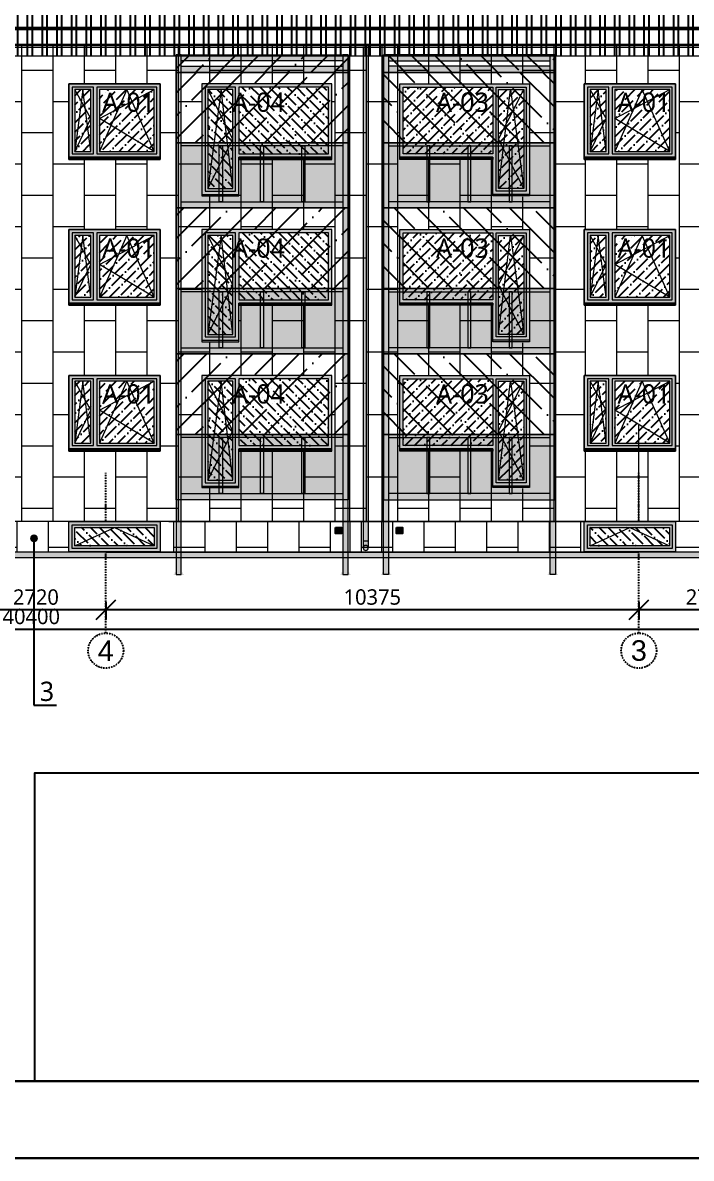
# Model space of a CAD drawing. Header units: millimetres. Extents: x 83708 to 840243643, y 645190 to 956201.
# Drawn here: x 336518 to 349529, y 778001 to 800114 of the extents above; entities that cross this region are included whole.
import ezdxf
from ezdxf import colors
from ezdxf.entities.mleader import LeaderData, LeaderLine
from ezdxf.math import Vec2, Vec3

# ---------------------------------------------------------------- set-up
doc = ezdxf.new("R2010")
doc.units = ezdxf.units.MM
doc.header["$PDMODE"] = 2
doc.header["$PDSIZE"] = 5
doc.linetypes.add('DASHDOTX2', pattern=[50.8, 25.4, -12.7, 0, -12.7])
for name, color, linetype, lineweight in [('!ESP_AVATÄITED VAADETEL', 7, 'Continuous', 9), ('!ESP_Fassaad', 7, 'Continuous', 9), ('!ESP_Tsementkiudplaat', 9, 'Continuous', 0)]:
    doc.layers.add(name, color=color, linetype=linetype, lineweight=lineweight)
for name, color, linetype in [('!ESP_Mõõt', 252, 'Continuous'), ('!ESP_Tekst', 7, 'Continuous'), ('!ESP_Teljed', 30, 'DASHDOTX2'), ('!ESP_Viited', 7, 'Continuous'), ('DUCT-V-1-DEVICE', 7, 'Continuous')]:
    doc.layers.add(name, color=color, linetype=linetype)
doc.layers.add('!ESP_no_print', color=252, linetype='Continuous', plot=False)
doc.layers.add('!ESP_Värvitoon_RR23', color=7, linetype='Continuous', true_color=0x45494e)
doc.layers.add('!ESP_Värvitoon_tumehall', color=7, linetype='Continuous', true_color=0x45494e)
doc.styles.add('Annotative', font='malgunsl.ttf', dxfattribs={"height": 2})
doc.styles.add('Arial', font='arial.ttf')
doc.dimstyles.new('Annotative', dxfattribs={"dimtxt": 2.5, "dimasz": 2.5, "dimexe": 1.25, "dimexo": 0.625, "dimtad": 1, "dimdec": 0, "dimrnd": 5, "dimtxsty": 'Annotative', "dimblk": 'OBLIQUE', "dimcen": 0, "dimdle": 1, "dimadec": 0, "dimazin": 0, "dimtfac": 1, "dimtdec": 0, "dimtmove": 0, "dimatfit": 3, "dimfxl": 1, "dimfxlon": 1, "dimarcsym": 1})

# ---------------------------------------------------------------- blocks, each defined once
blk = doc.blocks.new('väikeaken')
at = {"linetype": 'ByBlock'}
blk.add_wipeout([(-54592, 228105), (-56372, 228105), (-56372, 226630), (-54592, 226630)], dxfattribs=at)
blk.add_wipeout([(-54592, 228105), (-56372, 228105), (-56372, 226630), (-54592, 226630)])
blk.add_wipeout([(-56372, 228105), (-54592, 228105), (-54592, 226630), (-56372, 226630)], dxfattribs=at)
blk.add_wipeout([(-54592, 228105), (-56372, 228105), (-56372, 226630), (-54592, 226630)])
at = {"layer": '!ESP_Värvitoon_tumehall'}
h = blk.add_hatch(color=256, dxfattribs=at)
h.dxf.hatch_style = 1
h.paths.add_polyline_path([(-54592, 228105), (-56372, 228105), (-56372, 226673), (-54592, 226673)])
h.paths.add_polyline_path([(-54657, 228040), (-54657, 226738), (-55827, 226738), (-55827, 228040)], flags=16)
h.paths.add_polyline_path([(-54707, 227990), (-54707, 226788), (-55777, 226788), (-55777, 227990)], flags=0)
h.paths.add_polyline_path([(-55892, 228040), (-55892, 226738), (-56307, 226738), (-56307, 228040)], flags=16)
h.paths.add_polyline_path([(-55942, 227990), (-55942, 226788), (-56257, 226788), (-56257, 227990)], flags=0)
h.paths.add_polyline_path([(-56100, 227990), (-56051, 227622), (-55942, 227427), (-56257, 226788)], flags=0)
h.paths.add_polyline_path([(-55242, 227990), (-54707, 226788), (-55777, 227427), (-55406, 227622)], flags=0)
h = blk.add_hatch(color=256, dxfattribs=at)
h.dxf.hatch_style = 1
h.paths.add_polyline_path([(-55892, 228040), (-56307, 228040), (-56307, 226738), (-55892, 226738)])
h.paths.add_polyline_path([(-55942, 227990), (-55942, 226788), (-56257, 226788), (-56257, 227990)], flags=16)
h.paths.add_polyline_path([(-54657, 228040), (-55827, 228040), (-55827, 226738), (-54657, 226738)])
h.paths.add_polyline_path([(-54707, 227990), (-54707, 226788), (-55777, 226788), (-55777, 227990)], flags=16)
h = blk.add_hatch(color=256, dxfattribs=at)
h.dxf.hatch_style = 1
h.paths.add_polyline_path([(-54592, 226673), (-56372, 226673), (-56372, 226644), (-54592, 226644)])
h.paths.add_polyline_path([(-54592, 226644), (-56372, 226644), (-56372, 226630), (-54592, 226630)])
h = blk.add_hatch()
h.set_pattern_fill('ANSI36', color=256, scale=1000)
h.set_pattern_definition([(45, (-56312.02, 226834.15), (66.291, 243.068), [312.5, -62.5, 0, -62.5])])
h.paths.add_polyline_path([(-56257, 227990), (-55942, 227990), (-55942, 226789), (-56257, 226788)])
h.paths.add_polyline_path([(-55777, 227990), (-54707, 227990), (-54707, 226788), (-55777, 226788)])
at = {"layer": '!ESP_AVATÄITED VAADETEL'}
for points in [[(-54592, 226630), (-56372, 226630), (-56372, 228105), (-54592, 228105)], [(-56372, 226630), (-54592, 226630), (-54592, 228105), (-56372, 228105)], [(-56372, 226644), (-54592, 226644), (-54592, 228105), (-56372, 228105)], [(-56372, 226673), (-54592, 226673), (-54592, 228105), (-56372, 228105)], [(-56307, 226738), (-55892, 226738), (-55892, 228040), (-56307, 228040)], [(-55827, 226738), (-54657, 226738), (-54657, 228040), (-55827, 228040)], [(-56257, 226788), (-55942, 226788), (-55942, 227990), (-56257, 227990)], [(-55777, 226788), (-54707, 226788), (-54707, 227990), (-55777, 227990)], [(-56372, 226644), (-54592, 226644), (-54592, 226673), (-56372, 226673)], [(-56372, 226630), (-54592, 226630), (-54592, 226644), (-56372, 226644)]]:
    blk.add_lwpolyline(points, close=True, dxfattribs=at)
for points in [[(-56257, 226788), (-55942, 227427), (-56257, 227990)], [(-55942, 226788), (-56100, 227990), (-56257, 226788)]]:
    blk.add_lwpolyline(points, dxfattribs=at)
at = {"layer": '!ESP_AVATÄITED VAADETEL', "ltscale": 15}
for points in [[(-54707, 226788), (-55242, 227990), (-55777, 226788)], [(-54707, 226788), (-55777, 227427), (-54707, 227990)]]:
    blk.add_lwpolyline(points, dxfattribs=at)
blk = doc.blocks.new('A$Cbcc0dcf3')
at = {"linetype": 'ByBlock'}
blk.add_wipeout([(0, 0), (1780, 0), (1780, -590), (0, -590)], dxfattribs=at)
at = {"layer": '!ESP_AVATÄITED VAADETEL'}
blk.add_lwpolyline([(0, 0), (0, -590), (1780, -590), (1780, 0)], close=True, dxfattribs=at)
blk.add_wipeout([(1780, 0), (0, 0), (0, -590), (1780, -590)])
at = {"layer": '!ESP_Värvitoon_tumehall'}
h = blk.add_hatch(color=256, dxfattribs=at)
h.dxf.hatch_style = 1
h.paths.add_polyline_path([(1780, 0), (0, 0), (0, -590), (1780, -590)])
h.paths.add_polyline_path([(1714, -66), (1714, -524), (66, -524), (66, -66)], flags=16)
h.paths.add_polyline_path([(1664, -116), (1664, -474), (116, -474), (116, -116)], flags=0)
h = blk.add_hatch(color=256, dxfattribs=at)
h.dxf.hatch_style = 1
h.paths.add_polyline_path([(1714, -66), (66, -66), (66, -524), (1714, -524)])
h.paths.add_polyline_path([(1664, -116), (1664, -474), (116, -474), (116, -116)], flags=16)
h = blk.add_hatch()
h.set_pattern_fill('ANSI36', color=256, scale=1000)
h.set_pattern_definition([(45, (564, -1272.17), (66.291, 243.068), [312.5, -62.5, 0, -62.5])])
h.paths.add_polyline_path([(1664, -116), (116, -116), (116, -474), (1664, -474)])
at = {"layer": '!ESP_AVATÄITED VAADETEL'}
for points in [[(1780, 0), (0, 0), (0, -590), (1780, -590)], [(1714, -66), (66, -66), (66, -524), (1714, -524)], [(1664, -116), (116, -116), (116, -474), (1664, -474)]]:
    blk.add_lwpolyline(points, close=True, dxfattribs=at)
blk.add_lwpolyline([(1664, -474), (890, -116), (116, -474)], dxfattribs=at)
blk = doc.blocks.new('A$Ce865888e')
at = {"lineweight": 0}
blk.add_wipeout([(0, 0), (2530, 0), (2530, -2200), (1810, -2200), (1810, -1475), (0, -1475)], dxfattribs=at)
at = {"layer": '!ESP_Värvitoon_tumehall'}
h = blk.add_hatch(color=256, dxfattribs=at)
h.dxf.hatch_style = 1
h.paths.add_polyline_path([(2530, 0), (0, 0), (0, -1432), (1810, -1432), (1810, -1461), (1810, -1475), (1810, -2157), (2530, -2157)])
h.paths.add_polyline_path([(2465, -65), (2465, -2092), (1875, -2092), (1875, -65)], flags=16)
h.paths.add_polyline_path([(2415, -115), (2415, -2042), (1925, -2042), (1925, -115)], flags=0)
h.paths.add_polyline_path([(2155, -115), (2415, -2042), (1925, -1079), (2076, -783)], flags=0)
h.paths.add_polyline_path([(1810, -65), (1810, -1367), (65, -1367), (65, -65)], flags=16)
h.paths.add_polyline_path([(1760, -115), (1760, -1317), (115, -1317), (115, -115)], flags=0)
h.paths.add_polyline_path([(1760, -679), (115, -1317), (923, -115), (1176, -478)], flags=0)
h.paths.add_polyline_path([(1810, -1432), (0, -1432), (0, -1461), (1810, -1461)], flags=17)
h.paths.add_polyline_path([(1810, -1461), (0, -1461), (0, -1475), (1810, -1475)], flags=17)
h.paths.add_polyline_path([(2530, -2157), (1810, -2157), (1810, -2186), (2530, -2186)])
h.paths.add_polyline_path([(2530, -2186), (1810, -2186), (1810, -2200), (2530, -2200)])
h = blk.add_hatch(color=256, dxfattribs=at)
h.dxf.hatch_style = 1
h.paths.add_polyline_path([(2465, -65), (1875, -65), (1875, -2092), (2465, -2092)])
h.paths.add_polyline_path([(2415, -115), (2415, -2042), (1925, -2042), (1925, -115)], flags=16)
h = blk.add_hatch()
h.set_pattern_fill('ANSI36', color=256, scale=1000)
h.set_pattern_definition([(45, (-855421.06, -721637.28), (66.291261, 243.067956), [312.5, -62.5, 0, -62.5])])
h.paths.add_polyline_path([(2415, -115), (1925, -115), (1925, -2042), (2415, -2042)])
h.paths.add_polyline_path([(1810, -65), (65, -65), (65, -1367), (1810, -1367)])
at = {"layer": '!ESP_AVATÄITED VAADETEL'}
for points in [[(2530, -2186), (1810, -2186), (1810, -1461), (0, -1461), (0, 0), (2530, 0)], [(2530, -2157), (1810, -2157), (1810, -1432), (0, -1432), (0, 0), (2530, 0)], [(1810, -1367), (65, -1367), (65, -65), (1810, -65)], [(1810, -1367), (65, -1367), (65, -65), (1810, -65)], [(2465, -2092), (1875, -2092), (1875, -65), (2465, -65)], [(2415, -2042), (1925, -2042), (1925, -115), (2415, -115)], [(1810, -1461), (0, -1461), (0, -1432), (1810, -1432)], [(1810, -1475), (0, -1475), (0, -1461), (1810, -1461)]]:
    blk.add_lwpolyline(points, close=True, dxfattribs=at)
for points in [[(2415, -2042), (1925, -1079), (2415, -115)], [(1925, -2042), (2155, -115), (2415, -2042)]]:
    blk.add_lwpolyline(points, dxfattribs=at)
blk = doc.blocks.new('_Oblique')
at = {"color": 0, "linetype": 'ByBlock', "lineweight": -2}
blk.add_line((-0.5, -0.5), (0.5, 0.5), dxfattribs=at)
blk = doc.blocks.new('*D983')
at = {"layer": '!ESP_Mõõt', "color": 0, "lineweight": -2, "transparency": 16777216}
for p, q in [((348509, 788829), (348509, 788492)), ((351229, 788829), (351229, 788492)), ((351379, 788679), (348359, 788679))]:
    blk.add_line(p, q, dxfattribs=at)
at = {"layer": 'Defpoints', "color": 0, "transparency": 16777216}
for p in [(348509, 789313), (351229, 789368), (348509, 788679)]:
    blk.add_point(p, dxfattribs=at)
at = {"layer": '!ESP_Mõõt', "color": 0, "lineweight": -2, "transparency": 16777216, "xscale": 375, "yscale": 375, "zscale": 375, "rotation": 180}
blk.add_blockref('_Oblique', (348509, 788679), dxfattribs=at)
at = {"layer": '!ESP_Mõõt', "color": 0, "lineweight": -2, "transparency": 16777216, "xscale": 375, "yscale": 375, "zscale": 375}
blk.add_blockref('_Oblique', (351229, 788679), dxfattribs=at)
at = {"layer": '!ESP_Mõõt', "color": 0, "transparency": 16777216, "insert": (349869, 788928), "char_height": 300, "attachment_point": 5, "style": 'Annotative'}
blk.add_mtext('2720', dxfattribs=at)
blk = doc.blocks.new('*D984')
at = {"layer": '!ESP_Mõõt', "color": 0, "lineweight": -2, "transparency": 16777216}
for p, q in [((335414, 788829), (335414, 788492)), ((338134, 788829), (338134, 788492)), ((338284, 788679), (335264, 788679))]:
    blk.add_line(p, q, dxfattribs=at)
at = {"layer": 'Defpoints', "color": 0, "transparency": 16777216}
for p in [(335414, 789350), (338134, 789368), (335414, 788679)]:
    blk.add_point(p, dxfattribs=at)
at = {"layer": '!ESP_Mõõt', "color": 0, "lineweight": -2, "transparency": 16777216, "xscale": 375, "yscale": 375, "zscale": 375, "rotation": 180}
blk.add_blockref('_Oblique', (335414, 788679), dxfattribs=at)
at = {"layer": '!ESP_Mõõt', "color": 0, "lineweight": -2, "transparency": 16777216, "xscale": 375, "yscale": 375, "zscale": 375}
blk.add_blockref('_Oblique', (338134, 788679), dxfattribs=at)
at = {"layer": '!ESP_Mõõt', "color": 0, "transparency": 16777216, "insert": (336774, 788928), "char_height": 300, "attachment_point": 5, "style": 'Annotative'}
blk.add_mtext('2720', dxfattribs=at)
blk = doc.blocks.new('*D988')
at = {"layer": '!ESP_Mõõt', "color": 0, "lineweight": -2, "transparency": 16777216}
for p, q in [((316484, 788452), (316484, 788115)), ((356884, 788452), (356884, 788115)), ((316334, 788302), (357034, 788302))]:
    blk.add_line(p, q, dxfattribs=at)
at = {"layer": 'Defpoints', "color": 0, "transparency": 16777216}
for p in [(316484, 790224), (356884, 790224), (356884, 788302)]:
    blk.add_point(p, dxfattribs=at)
at = {"layer": '!ESP_Mõõt', "color": 0, "lineweight": -2, "transparency": 16777216, "xscale": 375, "yscale": 375, "zscale": 375, "rotation": 180}
blk.add_blockref('_Oblique', (316484, 788302), dxfattribs=at)
at = {"layer": '!ESP_Mõõt', "color": 0, "lineweight": -2, "transparency": 16777216, "xscale": 375, "yscale": 375, "zscale": 375}
blk.add_blockref('_Oblique', (356884, 788302), dxfattribs=at)
at = {"layer": '!ESP_Mõõt', "color": 0, "transparency": 16777216, "insert": (336684, 788551), "char_height": 300, "attachment_point": 5, "style": 'Annotative'}
blk.add_mtext('40400', dxfattribs=at)
blk = doc.blocks.new('*D991')
at = {"layer": '!ESP_Mõõt', "color": 0, "lineweight": -2, "transparency": 16777216}
for p, q in [((338134, 788829), (338134, 788492)), ((348509, 788829), (348509, 788492)), ((348659, 788679), (337984, 788679))]:
    blk.add_line(p, q, dxfattribs=at)
at = {"layer": 'Defpoints', "color": 0, "transparency": 16777216}
for p in [(338134, 789368), (348509, 789313), (338134, 788679)]:
    blk.add_point(p, dxfattribs=at)
at = {"layer": '!ESP_Mõõt', "color": 0, "lineweight": -2, "transparency": 16777216, "xscale": 375, "yscale": 375, "zscale": 375, "rotation": 180}
blk.add_blockref('_Oblique', (338134, 788679), dxfattribs=at)
at = {"layer": '!ESP_Mõõt', "color": 0, "lineweight": -2, "transparency": 16777216, "xscale": 375, "yscale": 375, "zscale": 375}
blk.add_blockref('_Oblique', (348509, 788679), dxfattribs=at)
at = {"layer": '!ESP_Mõõt', "color": 0, "transparency": 16777216, "insert": (343321, 788929), "char_height": 300, "attachment_point": 5, "style": 'Annotative'}
blk.add_mtext('10375', dxfattribs=at)
blk = doc.blocks.new('A$C361e8574')
at = {"layer": '!ESP_Tsementkiudplaat', "true_color": 0x5f6366}
h = blk.add_hatch(color=251, dxfattribs=at)
h.dxf.hatch_style = 1
h.paths.add_polyline_path([(3345, -1470), (0, -1470), (0, -2740), (3345, -2740)])
h = blk.add_hatch(color=251, dxfattribs=at)
h.dxf.hatch_style = 1
h.paths.add_polyline_path([(3345, -4310), (0, -4310), (0, -5580), (3345, -5580)])
h = blk.add_hatch(color=251, dxfattribs=at)
h.dxf.hatch_style = 1
h.paths.add_polyline_path([(3345, -7150), (0, -7150), (0, -8420), (3345, -8420)])
at = {"layer": '!ESP_Värvitoon_tumehall'}
h = blk.add_hatch(color=256, dxfattribs=at)
h.dxf.hatch_style = 1
h.paths.add_polyline_path([(3245, 244), (100, 244), (100, 124), (3245, 124)])
h.paths.add_polyline_path([(3245, 19), (100, 19), (100, -101), (3245, -101)])
h.paths.add_polyline_path([(100, 244), (0, 244), (0, -9877), (100, -9877)])
h.paths.add_polyline_path([(3345, 244), (3245, 244), (3245, 124), (3245, -9877), (3345, -9877)])
h.paths.add_polyline_path([(3357, -9877), (3353, -9877), (3233, -9877), (3233, -9887), (3357, -9887)])
h.paths.add_polyline_path([(3395, -9877), (3373, -9877), (3373, -9887), (3395, -9887)])
h.paths.add_polyline_path([(3217, -9877), (3195, -9877), (3195, -9887), (3217, -9887)])
h.paths.add_polyline_path([(3233, -9877), (3217, -9877), (3217, -9887), (3233, -9887)])
h.paths.add_polyline_path([(3233, -9837), (3217, -9837), (3217, -9864), (3233, -9864)])
h.paths.add_polyline_path([(3233, -9864), (3217, -9864), (3217, -9877), (3233, -9877)])
h.paths.add_polyline_path([(3237, -9864), (3233, -9864), (3233, -9877), (3237, -9877)])
h.paths.add_polyline_path([(3217, -9864), (3213, -9864), (3213, -9877), (3217, -9877)])
h.paths.add_polyline_path([(3373, -9837), (3357, -9837), (3357, -9864), (3373, -9864)])
h.paths.add_polyline_path([(3357, -9864), (3353, -9864), (3353, -9877), (3357, -9877)])
h.paths.add_polyline_path([(3373, -9864), (3357, -9864), (3357, -9877), (3373, -9877)])
h.paths.add_polyline_path([(3377, -9864), (3373, -9864), (3373, -9877), (3377, -9877)])
h.paths.add_polyline_path([(3373, -9877), (3357, -9877), (3357, -9887), (3373, -9887)])
h.paths.add_polyline_path([(-28, -9877), (-32, -9877), (-50, -9877), (-50, -9887), (-28, -9887)])
h.paths.add_polyline_path([(-12, -9877), (-28, -9877), (-28, -9887), (-12, -9887)])
h.paths.add_polyline_path([(112, -9877), (-12, -9877), (-12, -9887), (112, -9887)])
h.paths.add_polyline_path([(128, -9877), (112, -9877), (112, -9887), (128, -9887)])
h.paths.add_polyline_path([(150, -9877), (128, -9877), (128, -9887), (150, -9887)])
h.paths.add_polyline_path([(132, -9864), (128, -9864), (128, -9877), (132, -9877)])
h.paths.add_polyline_path([(128, -9864), (112, -9864), (112, -9877), (128, -9877)])
h.paths.add_polyline_path([(112, -9864), (108, -9864), (108, -9877), (112, -9877)])
h.paths.add_polyline_path([(128, -9837), (112, -9837), (112, -9864), (128, -9864)])
h.paths.add_polyline_path([(-12, -9837), (-28, -9837), (-28, -9864), (-12, -9864)])
h.paths.add_polyline_path([(-28, -9864), (-32, -9864), (-32, -9877), (-28, -9877)])
h.paths.add_polyline_path([(-12, -9864), (-28, -9864), (-28, -9877), (-12, -9877)])
h.paths.add_polyline_path([(-8, -9864), (-12, -9864), (-12, -9877), (-8, -9877)])
h = blk.add_hatch(color=256, dxfattribs=at)
h.dxf.hatch_style = 1
h.paths.add_polyline_path([(3245, -1470), (100, -1470), (100, -1530), (3245, -1530)])
h.paths.add_polyline_path([(2504, -1530), (2444, -1530), (2444, -2620), (2504, -2620)])
h.paths.add_polyline_path([(1702, -1530), (1642, -1530), (1642, -2620), (1702, -2620)])
h.paths.add_polyline_path([(900, -1530), (840, -1530), (840, -2620), (900, -2620)])
h.paths.add_polyline_path([(3245, -2620), (100, -2620), (100, -2740), (3245, -2740)])
h = blk.add_hatch(color=256, dxfattribs=at)
h.dxf.hatch_style = 1
h.paths.add_polyline_path([(3245, -4310), (100, -4310), (100, -4370), (3245, -4370)])
h.paths.add_polyline_path([(2504, -4370), (2444, -4370), (2444, -5460), (2504, -5460)])
h.paths.add_polyline_path([(1702, -4370), (1642, -4370), (1642, -5460), (1702, -5460)])
h.paths.add_polyline_path([(900, -4370), (840, -4370), (840, -5460), (900, -5460)])
h.paths.add_polyline_path([(3245, -5460), (100, -5460), (100, -5580), (3245, -5580)])
h = blk.add_hatch(color=256, dxfattribs=at)
h.dxf.hatch_style = 1
h.paths.add_polyline_path([(3245, -7150), (100, -7150), (100, -7210), (3245, -7210)])
h.paths.add_polyline_path([(2504, -7210), (2444, -7210), (2444, -8300), (2504, -8300)])
h.paths.add_polyline_path([(1702, -7210), (1642, -7210), (1642, -8300), (1702, -8300)])
h.paths.add_polyline_path([(900, -7210), (840, -7210), (840, -8300), (900, -8300)])
h.paths.add_polyline_path([(3245, -8300), (100, -8300), (100, -8420), (3245, -8420)])
at = {"ltscale": 0.5}
h = blk.add_hatch(dxfattribs=at)
h.set_pattern_fill('ANSI35', color=256, scale=100)
h.set_pattern_definition([(45, (-294983.46, -786275.54), (-449.0128, 449.0128), []), (45, (-294534.45, -786275.54), (-449.0128, 449.0128), [793.75, -158.75, 0, -158.75])])
h.paths.add_polyline_path([(3345, 244), (0, 244), (0, -101), (3345, -101)])
h = blk.add_hatch(dxfattribs=at)
h.set_pattern_fill('ANSI35', color=256, scale=100)
h.set_pattern_definition([(45, (-294983.46, -787644.2), (-449.0128, 449.0128), []), (45, (-294534.45, -787644.2), (-449.0128, 449.0128), [793.75, -158.75, 0, -158.75])])
h.paths.add_polyline_path([(3345, -101), (0, -101), (0, -1470), (3345, -1470)])
h = blk.add_hatch(dxfattribs=at)
h.set_pattern_fill('ANSI35', color=256, scale=100)
h.set_pattern_definition([(45, (-294983.46, -790484.2), (-449.0128, 449.0128), []), (45, (-294534.45, -790484.2), (-449.0128, 449.0128), [793.75, -158.75, 0, -158.75])])
h.paths.add_polyline_path([(3345, -2740), (0, -2740), (0, -4310), (3345, -4310)])
h = blk.add_hatch(dxfattribs=at)
h.set_pattern_fill('ANSI35', color=256, scale=100)
h.set_pattern_definition([(45, (-294983.46, -793324.2), (-449.0128, 449.0128), []), (45, (-294534.45, -793324.2), (-449.0128, 449.0128), [793.75, -158.75, 0, -158.75])])
h.paths.add_polyline_path([(3345, -5580), (0, -5580), (0, -7150), (3345, -7150)])
at = {"layer": '!ESP_Fassaad', "color": 8}
for points in [[(0, -9877), (100, -9877), (100, 244), (0, 244)], [(100, 244), (3245, 244), (3245, 124), (100, 124)], [(3245, -9877), (3345, -9877), (3345, 244), (3245, 244)], [(100, 19), (3245, 19), (3245, -101), (100, -101)], [(100, -1470), (3245, -1470), (3245, -1530), (100, -1530)], [(840, -1530), (900, -1530), (900, -2620), (840, -2620)], [(1642, -1530), (1702, -1530), (1702, -2620), (1642, -2620)], [(2444, -1530), (2504, -1530), (2504, -2620), (2444, -2620)], [(100, -2620), (3245, -2620), (3245, -2740), (100, -2740)], [(100, -4310), (3245, -4310), (3245, -4370), (100, -4370)], [(840, -4370), (900, -4370), (900, -5460), (840, -5460)], [(1642, -4370), (1702, -4370), (1702, -5460), (1642, -5460)], [(2444, -4370), (2504, -4370), (2504, -5460), (2444, -5460)], [(100, -5460), (3245, -5460), (3245, -5580), (100, -5580)], [(100, -7150), (3245, -7150), (3245, -7210), (100, -7210)], [(840, -7210), (900, -7210), (900, -8300), (840, -8300)], [(1642, -7210), (1702, -7210), (1702, -8300), (1642, -8300)], [(2444, -7210), (2504, -7210), (2504, -8300), (2444, -8300)], [(100, -8300), (3245, -8300), (3245, -8420), (100, -8420)]]:
    blk.add_lwpolyline(points, close=True, dxfattribs=at)
at = {"layer": '!ESP_Fassaad'}
for points in [[(3345, -101), (0, -101), (0, 244), (3345, 244)], [(3345, -1470), (0, -1470), (0, -101), (3345, -101)], [(3345, -2740), (0, -2740), (0, -1470), (3345, -1470)], [(3345, -4310), (0, -4310), (0, -2740), (3345, -2740)], [(3345, -5580), (0, -5580), (0, -4310), (3345, -4310)], [(3345, -7150), (0, -7150), (0, -5580), (3345, -5580)], [(3345, -8420), (0, -8420), (0, -7150), (3345, -7150)]]:
    blk.add_lwpolyline(points, close=True, dxfattribs=at)
blk = doc.blocks.new('A$C98751b2c')
at = {"layer": '!ESP_Värvitoon_tumehall'}
h = blk.add_hatch(color=256, dxfattribs=at)
h.dxf.hatch_style = 1
h.paths.add_polyline_path([(41600, 381), (0, 381), (0, 359), (41600, 359)])
h = blk.add_hatch(color=256, dxfattribs=at)
h.dxf.hatch_style = 1
h.paths.add_polyline_path([(41600, 0), (41600, 59), (0, 59), (0, 0)])
at = {"layer": '!ESP_Fassaad'}
for points in [[(41600, 0), (41600, 59), (0, 59), (0, 0)], [(41600, 0), (0, 0)]]:
    blk.add_lwpolyline(points, dxfattribs=at)
blk.add_lwpolyline([(0, 359), (41600, 359), (41600, 381), (0, 381)], close=True)
blk = doc.blocks.new('_Dot')
at = {"color": 0, "linetype": 'ByBlock', "lineweight": -2}
blk.add_line((-0.5, 0), (-1, 0), dxfattribs=at)
at = {"color": 0, "linetype": 'ByBlock', "const_width": 0.5}
blk.add_lwpolyline([(-0.25, 0, 1), (0.25, 0, 1)], format="xyb", close=True, dxfattribs=at)
blk = doc.blocks.new('A$Caf321434')
at = {"layer": '!ESP_Värvitoon_tumehall'}
h = blk.add_hatch(color=256, dxfattribs=at)
h.dxf.hatch_style = 1
h.paths.add_polyline_path([(46, -9821, 1), (-54, -9821, 1)])
h.paths.add_polyline_path([(46, -9821), (46, -9687), (-54, -9687), (-54, -9728), (-54, -9821, -1)])
h.paths.add_polyline_path([(-54, -9687), (46, -9687), (46, -1205), (46, -449), (46, -59, -0.383483), (-54, -52), (-54, -373), (-54, -1129)])
at = {"layer": '!ESP_Fassaad'}
for points in [[(-54, -52), (-54, -373), (-54, -1129), (-54, -9728)], [(46, -59), (46, -449), (46, -1205), (46, -9687)], [(-54, -9687), (46, -9687)], [(-54, -9728), (-54, -9821)], [(46, -9687), (46, -9821)]]:
    blk.add_lwpolyline(points, dxfattribs=at)
at = {"lineweight": 0}
blk.add_circle((-4, -9821), 50, dxfattribs=at)
blk = doc.blocks.new('FRESH 100')
at = {"layer": 'DUCT-V-1-DEVICE'}
blk.add_lwpolyline([(9690, -39876), (9805, -39876), (9805, -39991), (9690, -39991)], close=True, dxfattribs=at)
for points in [[(9690, -39887), (9805, -39887)], [(9690, -39902), (9805, -39902)], [(9690, -39918), (9805, -39918)], [(9690, -39933), (9805, -39933)], [(9690, -39948), (9805, -39948)], [(9690, -39964), (9805, -39964)], [(9690, -39979), (9805, -39979)]]:
    blk.add_lwpolyline(points, dxfattribs=at)
blk = doc.blocks.new('A$Ccc4208f2')
at = {"layer": 'DUCT-V-1-DEVICE'}
for p in [(16431, 39760), (17618, 39760)]:
    blk.add_blockref('FRESH 100', p, dxfattribs=at)

msp = doc.modelspace()

# ---------------------------------------------------------------- hatches: boundary and pattern name
at = {"layer": '!ESP_Tsementkiudplaat', "true_color": 0xc7c8ca}
h = msp.add_hatch(dxfattribs=at)
h.set_pattern_fill('AR-B816', color=9, scale=3, angle=90)
h.paths.add_polyline_path([(356883.7, 799678), (316483.7, 799678), (316483.7, 790401.1), (322203.6, 790401.1), (356883.7, 790401.1)])
at = {"layer": '!ESP_Tsementkiudplaat', "true_color": 0x939598}
h = msp.add_hatch(dxfattribs=at)
h.set_pattern_fill('AR-B816', color=252, scale=3, angle=90)
h.set_pattern_definition([(90, (-481675.35, -104995.34), (-609.6, 4e-14), []), (180, (-481675.35, -104995.34), (-609.6, -609.6), [609.6, -609.6])])
h.paths.add_polyline_path([(351228.7, 790401.1), (322203.6, 790401.1), (322203.6, 789801.1), (351228.7, 789801.1)])
h.paths.add_polyline_path([(356833.7, 790401.1), (356103.7, 790401.1), (356103.7, 789783.7), (356833.7, 789778.1)])
h.paths.add_polyline_path([(356103.7, 790401.1), (351228.7, 790401.1), (351228.7, 789801.1), (356103.7, 789781.1)])
h.paths.add_polyline_path([(322203.6, 790401.1), (316533.7, 790401.1), (316533.7, 789546.1), (322203.6, 789801.1)])
at = {"layer": '!ESP_Värvitoon_RR23', "true_color": 0x000000}
h = msp.add_hatch(dxfattribs=at)
h.set_pattern_fill('ANSI32', color=18, scale=30, angle=45)
h.paths.add_polyline_path([(357483.7, 801510.2), (315883.7, 801510.2), (315883.7, 799470), (357483.7, 799470)])

# ---------------------------------------------------------------- linework, layer by layer
at = {"layer": '!ESP_Fassaad'}
msp.add_lwpolyline([(315883.7, 799470), (357483.7, 799470), (357483.7, 801510.2), (315883.7, 801510.2)], close=True, dxfattribs=at)
for points in [[(348383.6, 799678), (339602.4, 799678)], [(339602.4, 799678), (348383.6, 799678)], [(338133.7, 790401.1), (338133.7, 789801.1), (348508.7, 789801.1), (348508.7, 790401.1), (338133.7, 790401.1)], [(322203.6, 789801.1), (322203.6, 789701.1), (351228.7, 789701.1), (351228.7, 789801.1), (322203.6, 789801.1)]]:
    msp.add_lwpolyline(points, dxfattribs=at)
at = {"layer": '!ESP_no_print'}
for points in [[(302249.6, 778000.6), (365249.6, 778000.6), (365249.6, 822550.6), (302249.6, 822550.6)], [(302249.6, 822550.6), (365249.6, 822550.6), (365249.6, 778000.6), (302249.6, 778000.6)], [(305249.6, 779500.6), (363749.6, 779500.6), (363749.6, 821050.6), (305249.6, 821050.6)], [(305249.6, 821050.6), (363749.6, 821050.6), (363749.6, 779500.6), (305249.6, 779500.6)], [(336749.6, 779500.6), (363749.6, 779500.6), (363749.6, 785500.6), (336749.6, 785500.6)], [(336749.6, 785500.6), (336749.6, 779500.6), (363749.6, 779500.6), (363749.6, 785500.6)]]:
    msp.add_lwpolyline(points, close=True, dxfattribs=at)
at = {"layer": '!ESP_Teljed'}
for points in [[(338133.7, 788228), (338133.7, 791348)], [(348508.7, 788228), (348508.7, 791348)]]:
    msp.add_lwpolyline(points, dxfattribs=at)
for centre in [(338133.7, 787885.7), (348508.7, 787885.7)]:
    msp.add_circle(centre, 342.3, dxfattribs=at)
at = {"lineweight": 0}
for points in [[(342883.7, 799678), (343503.7, 799678), (343503.7, 790401.1), (342883.7, 790401.1)], [(343503.7, 790401.1), (342883.7, 790401.1), (342883.7, 789801.1), (343503.7, 789801.1)]]:
    msp.add_lwpolyline(points, close=True, dxfattribs=at)

# ---------------------------------------------------------------- block references
msp.add_blockref('A$C98751b2c', (315883.7, 799632.3), dxfattribs=at)
at = {"lineweight": 0, "xscale": -1}
msp.add_blockref('A$Caf321434', (343189.4, 799707.3), dxfattribs=at)

# ---------------------------------------------------------------- texts
at = {"layer": '!ESP_Teljed', "char_height": 400, "width": 684.657, "attachment_point": 5, "style": 'Arial'}
for s, insert in [('4', (338133.7, 787885.7)), ('3', (348508.7, 787885.7))]:
    msp.add_mtext(s, dxfattribs=dict(at, insert=insert))

# ---------------------------------------------------------------- dimensions: what is measured, and where the dimension line sits
at = {"layer": '!ESP_Mõõt'}
for base, p1, p2, picture, middle in [((335413.7, 788679.2), (338133.7, 789368.2), (335413.7, 789350), '*D984', (336773.7, 788928.1)), ((338133.7, 788679.2), (348508.7, 789313.4), (338133.7, 789368.2), '*D991', (343321.2, 788928.9)), ((348508.7, 788679.2), (351228.7, 789367.7), (348508.7, 789313.4), '*D983', (349868.7, 788928.1))]:
    dim = msp.add_linear_dim(base=base, p1=p1, p2=p2, angle=180, dimstyle='Annotative', dxfattribs=at)
    dim.commit()
    dim.dimension.update_dxf_attribs({"geometry": picture, "text_midpoint": middle})

# ---------------------------------------------------------------- leaders
at = {"layer": '!ESP_Tekst'}
ml = msp.add_multileader_mtext('Standard', dxfattribs=at)
ml.set_content('MINERAALVILL', color=256, style='Annotative')
ml.set_leader_properties()
ml.build(insert=Vec2(0, 0))
ml.multileader.update_dxf_attribs({"leader_type": 0, "has_dogleg": 0, "text_left_attachment_type": 5, "text_right_attachment_type": 5, "dogleg_length": 0.036, "arrow_head_size": 0, "scale": 100})
ctx = ml.context
ctx.base_point, ctx.scale, ctx.char_height, ctx.arrow_head_size, ctx.landing_gap_size, ctx.plane_origin = Vec3(243258, 799691.9), 100, 250, 0, 0.9, Vec3(243080.3, 799610.9)
ctx.left_attachment, ctx.right_attachment = 5, 5
notes = []
notes.append((ctx, [(0, (1, 1, 0), (243254.4, 799691.9), (1, 0), 3.6, [(0, [(243254.6, 799691.9)], 0, [])])]))
ctx.mtext.insert, ctx.mtext.width, ctx.mtext.flow_direction = Vec3(243258.9, 799991.9), 8400003.837, 5
ml = msp.add_multileader_mtext('Standard', dxfattribs=at)
ml.set_content('VAHTPOLÜSTÜREEN EPS 120 PERIMEETER', color=256, style='Annotative')
ml.set_leader_properties()
ml.build(insert=Vec2(0, 0))
ml.multileader.update_dxf_attribs({"leader_type": 0, "has_dogleg": 0, "text_left_attachment_type": 5, "text_right_attachment_type": 5, "dogleg_length": 0.036, "arrow_head_size": 0, "scale": 100})
ctx = ml.context
ctx.base_point, ctx.scale, ctx.char_height, ctx.arrow_head_size, ctx.landing_gap_size, ctx.plane_origin = Vec3(243258, 799091.9), 100, 250, 0, 0.9, Vec3(243080.3, 799010.9)
ctx.left_attachment, ctx.right_attachment = 5, 5
notes.append((ctx, [(0, (1, 1, 0), (243254.4, 799091.9), (1, 0), 3.6, [(0, [(243254.6, 799091.9)], 0, [])])]))
ctx.mtext.insert, ctx.mtext.width, ctx.mtext.flow_direction = Vec3(243258.9, 799443.3), 8400003.837, 5
ml = msp.add_multileader_mtext('Standard', dxfattribs=at)
ml.set_content('LAMMUTATAV KONSTRUKTSIOON', color=256, style='Annotative')
ml.set_leader_properties()
ml.build(insert=Vec2(0, 0))
ml.multileader.update_dxf_attribs({"leader_type": 0, "has_dogleg": 0, "text_left_attachment_type": 5, "text_right_attachment_type": 5, "dogleg_length": 0.036, "arrow_head_size": 0, "scale": 100})
ctx = ml.context
ctx.base_point, ctx.scale, ctx.char_height, ctx.arrow_head_size, ctx.landing_gap_size, ctx.plane_origin = Vec3(243258, 798491.9), 100, 250, 0, 0.9, Vec3(243080.3, 798410.9)
ctx.left_attachment, ctx.right_attachment = 5, 5
notes.append((ctx, [(0, (1, 1, 0), (243254.4, 798491.9), (1, 0), 3.6, [(0, [(243254.6, 798491.9)], 0, [])])]))
ctx.mtext.insert, ctx.mtext.width, ctx.mtext.flow_direction = Vec3(243258.9, 798796.2), 8400003.837, 5
ml = msp.add_multileader_mtext('Standard', dxfattribs=at)
ml.set_content('PUISTEVILL', color=256, style='Annotative')
ml.set_leader_properties()
ml.build(insert=Vec2(0, 0))
ml.multileader.update_dxf_attribs({"leader_type": 0, "has_dogleg": 0, "text_left_attachment_type": 5, "text_right_attachment_type": 5, "dogleg_length": 0.036, "arrow_head_size": 0, "scale": 100})
ctx = ml.context
ctx.base_point, ctx.scale, ctx.char_height, ctx.arrow_head_size, ctx.landing_gap_size, ctx.plane_origin = Vec3(243258, 797838.7), 100, 250, 0, 0.9, Vec3(243080.3, 797757.6)
ctx.left_attachment, ctx.right_attachment = 5, 5
notes.append((ctx, [(0, (1, 1, 0), (243254.4, 797838.7), (1, 0), 3.6, [(0, [(243254.6, 797838.7)], 0, [])])]))
ctx.mtext.insert, ctx.mtext.width, ctx.mtext.flow_direction = Vec3(243258.9, 798142.9), 8400003.837, 5
ml = msp.add_multileader_mtext('Standard', dxfattribs=at)
ml.set_content('OLEMASOLEV KONSTRUKTSIOON', color=256, style='Annotative')
ml.set_leader_properties()
ml.build(insert=Vec2(0, 0))
ml.multileader.update_dxf_attribs({"leader_type": 0, "has_dogleg": 0, "text_left_attachment_type": 5, "text_right_attachment_type": 5, "dogleg_length": 0.036, "arrow_head_size": 0, "scale": 100})
ctx = ml.context
ctx.base_point, ctx.scale, ctx.char_height, ctx.arrow_head_size, ctx.landing_gap_size, ctx.plane_origin = Vec3(243258, 797163.2), 100, 250, 0, 0.9, Vec3(243080.3, 797082.1)
ctx.left_attachment, ctx.right_attachment = 5, 5
notes.append((ctx, [(0, (1, 1, 0), (243254.4, 797163.2), (1, 0), 3.6, [(0, [(243254.6, 797163.2)], 0, [])])]))
ctx.mtext.insert, ctx.mtext.width, ctx.mtext.flow_direction = Vec3(243258.9, 797467.4), 8400003.837, 5
ml = msp.add_multileader_mtext('Standard', dxfattribs=at)
ml.set_content('EI60 TULETÕKKESEKTSIOONI ERALDUSJOON', color=256, style='Annotative')
ml.set_leader_properties()
ml.build(insert=Vec2(0, 0))
ml.multileader.update_dxf_attribs({"leader_type": 0, "has_dogleg": 0, "text_left_attachment_type": 5, "text_right_attachment_type": 5, "dogleg_length": 0.036, "arrow_head_size": 0, "scale": 100})
ctx = ml.context
ctx.base_point, ctx.scale, ctx.char_height, ctx.arrow_head_size, ctx.landing_gap_size, ctx.plane_origin = Vec3(243258, 796604.9), 100, 250, 0, 0.9, Vec3(243080.3, 796546.8)
ctx.left_attachment, ctx.right_attachment = 5, 5
notes.append((ctx, [(0, (1, 1, 0), (243254.4, 796604.9), (1, 0), 3.6, [(0, [(243254.6, 796627.8)], 0, [])])]))
ctx.mtext.insert, ctx.mtext.width, ctx.mtext.flow_direction = Vec3(243258.9, 796965.6), 8400003.837, 5
ml = msp.add_multileader_mtext('Standard', dxfattribs=at)
ml.set_content('EI90 TULETÕKKESEKTSIOONI ERALDUSJOON', color=256, style='Annotative')
ml.set_leader_properties()
ml.build(insert=Vec2(0, 0))
ml.multileader.update_dxf_attribs({"leader_type": 0, "has_dogleg": 0, "text_left_attachment_type": 5, "text_right_attachment_type": 5, "dogleg_length": 0.036, "arrow_head_size": 0, "scale": 100})
ctx = ml.context
ctx.base_point, ctx.scale, ctx.char_height, ctx.arrow_head_size, ctx.landing_gap_size, ctx.plane_origin = Vec3(243258, 796004.9), 100, 250, 0, 0.9, Vec3(243080.3, 795946.8)
ctx.left_attachment, ctx.right_attachment = 5, 5
notes.append((ctx, [(0, (1, 1, 0), (243254.4, 796004.9), (1, 0), 3.6, [(0, [(243254.6, 796027.8)], 0, [])])]))
ctx.mtext.insert, ctx.mtext.width, ctx.mtext.flow_direction = Vec3(243258.9, 796365.6), 8400003.837, 5
for ctx, leaders in notes:
    for number, flags, end, landing, length, lines in leaders:
        leader = LeaderData()
        leader.index, (leader.has_last_leader_line, leader.has_dogleg_vector, leader.attachment_direction) = number, flags
        leader.last_leader_point, leader.dogleg_vector, leader.dogleg_length = Vec3(end), Vec3(landing), length
        for number, points, colour, breaks in lines:
            line = LeaderLine()
            line.index, line.vertices, line.color, line.breaks = number, Vec3.list(points), colors.encode_raw_color(colour), breaks
            leader.lines.append(line)
        ctx.leaders.append(leader)

# ---------------------------------------------------------------- next in the draw order: block references
msp.add_blockref('väikeaken', (403815.7, 565140.8))

# ---------------------------------------------------------------- next in the draw order: linework, layer by layer
at = {"layer": '!ESP_Fassaad'}
for points in [[(322203.6, 790401.1), (316483.7, 790401.1), (316483.7, 799678), (356883.7, 799678), (356883.7, 790401.1), (351239.2, 790401.1)], [(339364, 790401.1), (348508.7, 790401.1), (348508.5, 792279.6)]]:
    msp.add_lwpolyline(points, dxfattribs=at)

# ---------------------------------------------------------------- next in the draw order: texts
at = {"layer": '!ESP_Tekst', "insert": (349122.1, 793073.1), "char_height": 375, "width": 1016.405, "attachment_point": 3, "style": 'Annotative'}
msp.add_mtext('A-01', dxfattribs=at)

# ---------------------------------------------------------------- next in the draw order: block references
for p in [(403815.7, 570820.8), (403815.7, 567980.8)]:
    msp.add_blockref('väikeaken', p)
at = {"lineweight": 0, "xscale": -1}
msp.add_blockref('A$Cbcc0dcf3', (339193.7, 790401.1), dxfattribs=at)

# ---------------------------------------------------------------- next in the draw order: hatches: boundary and pattern name
at = {"lineweight": 0, "true_color": 0x636466}
h = msp.add_hatch(dxfattribs=at)
h.set_pattern_fill('AR-CONC', color=251)
h.set_pattern_definition([(50, (-494770.35, -164982.68), (182.184669, -15.939086), [19.05, -209.55]), (355, (-494770.35, -164982.68), (-35.243421, 191.056845), [15.24, -167.640584]), (100.451445, (-494755.17, -164984), (146.941247, 175.117752), [16.19001, -178.090245]), (46.1842, (-494770.35, -164931.88), (271.07904, -42.042328), [28.575, -314.325]), (96.635558, (-494747.76, -164935.38), (237.404134, 247.426125), [24.285023, -267.13561]), (351.18415, (-494770.35, -164931.88), (237.404134, 247.426125), [22.85997, -251.45973]), (21, (-494744.95, -164944.58), (151.614391, -102.265198), [19.05, -209.55]), (326, (-494744.95, -164944.58), (61.802028, 184.187966), [15.24, -167.64]), (71.451445, (-494732.32, -164953.1), (213.41642, 81.92277), [16.19001, -178.089938]), (37.5, (-494770.35, -164982.68), (3.0886033, 84.555039), [0, -165.608, 0, -170.18, 0, -168.275]), (7.5, (-494770.35, -164982.68), (66.8196625, 100.180575), [0, -97.028, 0, -161.798, 0, -64.135]), (327.5, (-494826.99, -164982.68), (135.590595, -5.728744), [0, -63.5, 0, -198.12, 0, -262.89]), (317.5, (-494852.39, -164982.68), (148.129181, 25.426491), [0, -82.55, 0, -131.572, 0, -186.69])])
h.paths.add_polyline_path([(322203.6, 789801.1), (351228.7, 789801.1), (351228.7, 789701.1), (322203.6, 789701.1)])

# ---------------------------------------------------------------- next in the draw order: linework, layer by layer
at = {"layer": '!ESP_Fassaad'}
msp.add_lwpolyline([(316483.7, 799678), (356883.7, 799678), (356883.7, 790401.1), (316483.7, 790401.1)], close=True, dxfattribs=at)

# ---------------------------------------------------------------- next in the draw order: texts
at = {"layer": '!ESP_Tekst', "char_height": 375, "width": 1016.405, "attachment_point": 3, "style": 'Annotative'}
for insert in [(349122.1, 798753.1), (349122.1, 795913.1)]:
    msp.add_mtext('A-01', dxfattribs=dict(at, insert=insert))

# ---------------------------------------------------------------- next in the draw order: block references
for p in [(393785.7, 570820.8), (393785.7, 567980.8), (393785.7, 565140.8)]:
    msp.add_blockref('väikeaken', p)
at = {"lineweight": 0, "xscale": -1}
for name, p in [('A$Ce865888e', (342533.7, 798926.1)), ('A$Ce865888e', (342533.7, 796086.1)), ('A$Ce865888e', (342533.7, 793246.1)), ('A$Cbcc0dcf3', (349223.7, 790401.1))]:
    msp.add_blockref(name, p, dxfattribs=at)
at = {"lineweight": 0}
for p in [(343853.7, 798926.1), (343853.7, 796086.1), (343853.7, 793246.1)]:
    msp.add_blockref('A$Ce865888e', p, dxfattribs=at)

# ---------------------------------------------------------------- next in the draw order: block references
msp.add_blockref('A$C361e8574', (339503.7, 799246.1), dxfattribs=at)
at = {"lineweight": 0, "xscale": -1}
msp.add_blockref('A$C361e8574', (346883.7, 799246.1), dxfattribs=at)
at = {"color": 6}
msp.add_blockref('A$Ccc4208f2', (316483.7, 790401.1), dxfattribs=at)

# ---------------------------------------------------------------- next in the draw order: texts
at = {"layer": '!ESP_Tekst', "char_height": 375, "width": 1016.405, "style": 'Annotative'}
for s, insert, attachment_point in [('A-01', (339092.1, 798753.1), 3), ('A-04', (340592.5, 798753.1), 1), ('A-03', (345589.9, 798753.1), 3), ('A-01', (339092.1, 795913.1), 3), ('A-04', (340592.5, 795913.1), 1), ('A-03', (345589.9, 795913.1), 3), ('A-01', (339092.1, 793073.1), 3), ('A-04', (340592.5, 793073.1), 1), ('A-03', (345589.9, 793073.1), 3)]:
    msp.add_mtext(s, dxfattribs=dict(at, insert=insert, attachment_point=attachment_point))

# ---------------------------------------------------------------- next in the draw order: dimensions: what is measured, and where the dimension line sits
at = {"layer": '!ESP_Mõõt'}
dim = msp.add_linear_dim(base=(356883.7, 788302.2), p1=(316483.7, 790224.5), p2=(356883.7, 790224.5), angle=180, dimstyle='Annotative', dxfattribs=at)
dim.commit()
dim.dimension.update_dxf_attribs({"geometry": '*D988', "text_midpoint": (336683.7, 788551.2)})

# ---------------------------------------------------------------- next in the draw order: leaders
at = {"layer": '!ESP_Viited'}
ml = msp.add_multileader_mtext('Standard', dxfattribs=at)
ml.set_content('11', color=256, style='Annotative')
ml.set_leader_properties()
ml.set_arrow_properties(name='DOT')
ml.build(insert=Vec2(0, 0))
ml.multileader.update_dxf_attribs({"has_text_frame": 1, "text_left_attachment_type": 5, "text_right_attachment_type": 5, "dogleg_length": 0, "arrow_head_size": 150, "scale": 150})
ctx = ml.context
ctx.base_point, ctx.scale, ctx.char_height, ctx.arrow_head_size, ctx.landing_gap_size, ctx.plane_origin = Vec3(333391.2, 787422.4), 150, 375, 150, 150, Vec3(333626.4, 790870.9)
ctx.left_attachment, ctx.right_attachment, ctx.text_align_type = 5, 5, 1
notes = []
notes.append((ctx, [(0, (1, 1, 0), (333391.2, 787422.4), (1, 0), 0, [(0, [(333393.3, 792362.2)], 0, [])])]))
ctx.mtext.insert, ctx.mtext.width, ctx.mtext.alignment, ctx.mtext.line_spacing_factor, ctx.mtext.flow_direction = Vec3(333701.1, 787880.9), 461.653, 2, 0.3, 5
ml = msp.add_multileader_mtext('Standard', dxfattribs=at)
ml.set_content('9', color=256, style='Annotative')
ml.set_leader_properties()
ml.set_arrow_properties(name='DOT')
ml.build(insert=Vec2(0, 0))
ml.multileader.update_dxf_attribs({"has_text_frame": 1, "text_left_attachment_type": 5, "text_right_attachment_type": 5, "dogleg_length": 0, "arrow_head_size": 150, "scale": 150})
ctx = ml.context
ctx.base_point, ctx.scale, ctx.char_height, ctx.arrow_head_size, ctx.landing_gap_size, ctx.plane_origin = Vec3(351947.7, 786971.3), 150, 375, 150, 150, Vec3(352182.9, 790493.4)
ctx.left_attachment, ctx.right_attachment, ctx.text_align_type = 5, 5, 1
notes.append((ctx, [(0, (1, 1, 0), (351947.7, 786971.3), (1, 0), 0, [(0, [(351949.7, 791849)], 0, [])])]))
ctx.mtext.insert, ctx.mtext.width, ctx.mtext.alignment, ctx.mtext.line_spacing_factor, ctx.mtext.flow_direction = Vec3(352211.5, 787427.7), 375.784, 2, 0.3, 5
ml = msp.add_multileader_mtext('Standard', dxfattribs=at)
ml.set_content('10', color=256, style='Annotative')
ml.set_leader_properties()
ml.set_arrow_properties(name='DOT')
ml.build(insert=Vec2(0, 0))
ml.multileader.update_dxf_attribs({"has_text_frame": 1, "text_left_attachment_type": 5, "text_right_attachment_type": 5, "dogleg_length": 0, "arrow_head_size": 150, "scale": 150})
ctx = ml.context
ctx.base_point, ctx.scale, ctx.char_height, ctx.arrow_head_size, ctx.landing_gap_size, ctx.plane_origin = Vec3(331678.9, 786367.3), 150, 375, 150, 150, Vec3(331914.1, 789815.8)
ctx.left_attachment, ctx.right_attachment, ctx.text_align_type = 5, 5, 1
notes.append((ctx, [(0, (1, 1, 0), (331678.9, 786367.3), (1, 0), 0, [(0, [(331681, 791307.1)], 0, [])])]))
ctx.mtext.insert, ctx.mtext.width, ctx.mtext.alignment, ctx.mtext.line_spacing_factor, ctx.mtext.flow_direction = Vec3(332045.9, 786825.7), 461.653, 2, 0.3, 5
ml = msp.add_multileader_mtext('Standard', dxfattribs=at)
ml.set_content('6', color=256, style='Annotative')
ml.set_leader_properties()
ml.set_arrow_properties(name='DOT')
ml.build(insert=Vec2(0, 0))
ml.multileader.update_dxf_attribs({"has_text_frame": 1, "text_left_attachment_type": 5, "text_right_attachment_type": 5, "dogleg_length": 0, "arrow_head_size": 150, "scale": 150})
ctx = ml.context
ctx.base_point, ctx.scale, ctx.char_height, ctx.arrow_head_size, ctx.landing_gap_size, ctx.plane_origin = Vec3(328023, 786597.4), 150, 375, 150, 150, Vec3(328258.2, 788354.3)
ctx.left_attachment, ctx.right_attachment, ctx.text_align_type = 5, 5, 1
notes.append((ctx, [(0, (1, 1, 0), (328023, 786597.4), (1, 0), 0, [(0, [(326503.7, 790286.5)], 0, [])])]))
ctx.mtext.insert, ctx.mtext.width, ctx.mtext.alignment, ctx.mtext.line_spacing_factor, ctx.mtext.flow_direction = Vec3(328287.1, 787053.8), 461.653, 2, 0.3, 5
ml = msp.add_multileader_mtext('Standard', dxfattribs=at)
ml.set_content('3', color=256, style='Annotative')
ml.set_leader_properties()
ml.set_arrow_properties(name='DOT')
ml.build(insert=Vec2(0, 0))
ml.multileader.update_dxf_attribs({"has_text_frame": 1, "text_left_attachment_type": 5, "text_right_attachment_type": 5, "dogleg_length": 0, "arrow_head_size": 150, "scale": 150})
ctx = ml.context
ctx.base_point, ctx.scale, ctx.char_height, ctx.arrow_head_size, ctx.landing_gap_size, ctx.plane_origin = Vec3(336734.9, 786825.3), 150, 375, 150, 150, Vec3(336970.1, 788582.2)
ctx.left_attachment, ctx.right_attachment, ctx.text_align_type = 5, 5, 1
notes.append((ctx, [(0, (1, 1, 0), (336734.9, 786825.3), (1, 0), 0, [(0, [(336737, 790073.5)], 0, [])])]))
ctx.mtext.insert, ctx.mtext.width, ctx.mtext.alignment, ctx.mtext.line_spacing_factor, ctx.mtext.flow_direction = Vec3(336988.8, 787281.6), 461.653, 2, 0.3, 5
for ctx, leaders in notes:
    for number, flags, end, landing, length, lines in leaders:
        leader = LeaderData()
        leader.index, (leader.has_last_leader_line, leader.has_dogleg_vector, leader.attachment_direction) = number, flags
        leader.last_leader_point, leader.dogleg_vector, leader.dogleg_length = Vec3(end), Vec3(landing), length
        for number, points, colour, breaks in lines:
            line = LeaderLine()
            line.index, line.vertices, line.color, line.breaks = number, Vec3.list(points), colors.encode_raw_color(colour), breaks
            leader.lines.append(line)
        ctx.leaders.append(leader)

doc.saveas('drawing.dxf')
